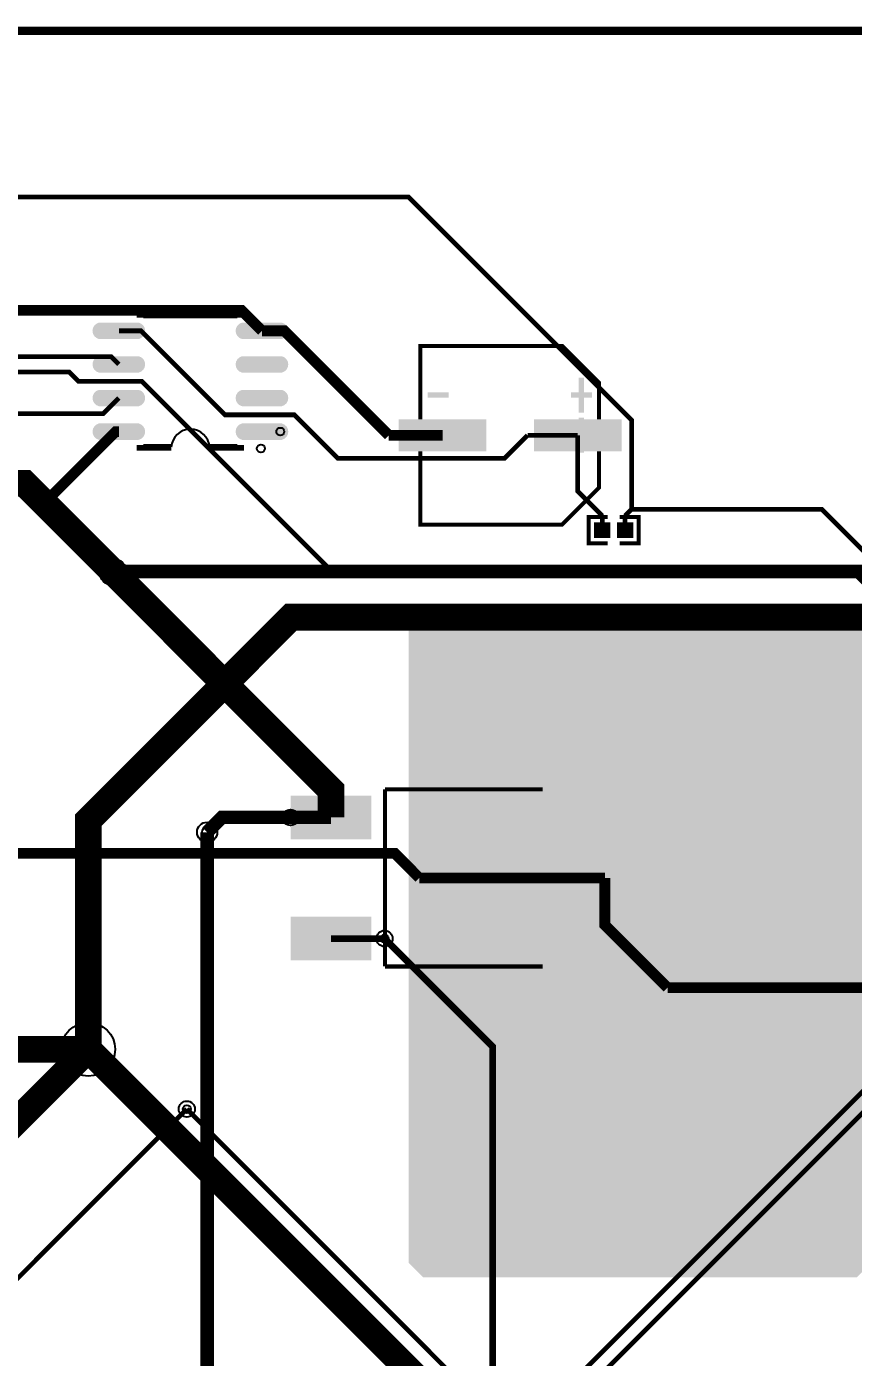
# Model space of a CAD drawing. Header units: millimetres. Extents: x 0 to 210, y -1 to 136.
# Drawn here: x 59.4 to 90.6, y 85.5 to 135.8 of the extents above; entities that cross this region are included whole.
import ezdxf

# ---------------------------------------------------------------- set-up
doc = ezdxf.new("R2010")
doc.units = ezdxf.units.MM
for name, color, linetype, true_color in [('BoardOutLine', 7, 'Continuous', 0xff00ff), ('BottomLayer', 7, 'Continuous', 0x0000ff), ('Document', 7, 'Continuous', 0xffffff), ('Hole', 7, 'Continuous', 0x222222), ('Multi-Layer', 7, 'Continuous', 0xc0c0c0), ('TopLayer', 7, 'Continuous', 0xff0000), ('TopPasteMaskLayer', 7, 'Continuous', 0x808080), ('TopSilkLayer', 7, 'Continuous', 0xffcc00), ('TopSolderMaskLayer', 7, 'Continuous', 0x800080)]:
    doc.layers.add(name, color=color, linetype=linetype, true_color=true_color)

msp = doc.modelspace()

# ---------------------------------------------------------------- hatches: boundary and pattern name
at = {"layer": 'Document'}
for points in [[(80.43731267462522, 119.64884429768858), (80.43731267462522, 120.9688341376683), (80.2393192786385, 120.9688341376683), (80.2393192786385, 119.64884429768858)], [(74.53030226060423, 120.2098298196596), (74.53030226060423, 120.40784861569728), (75.32230124460239, 120.40784861569728), (75.32230124460239, 120.2098298196596)], [(80.73431546863094, 120.2098298196596), (80.73431546863094, 120.40784861569728), (79.94231648463278, 120.40784861569728), (79.94231648463278, 120.2098298196596)]]:
    msp.add_hatch(color=256, dxfattribs=at).paths.add_polyline_path(points)
at = {"layer": 'TopLayer'}
for points in [[(62.16111252222504, 123.97180594361178, -0.7853981633974483), (62.16111252222504, 124.54020828041645), (63.54292608585183, 124.54020828041645, -0.7853981633974483), (63.54292608585183, 123.97180594361178)], [(67.57132334264656, 123.97180594361178, -0.7853981633974483), (67.57132334264656, 124.54020828041645), (68.95313690627381, 124.54020828041645, -0.7853981633974483), (68.95313690627381, 123.97180594361178)], [(62.16111252222504, 122.70180340360672, -0.7853981633974483), (62.16111252222504, 123.27020574041138), (63.54292608585183, 123.27020574041138, -0.7853981633974483), (63.54292608585183, 122.70180340360672)], [(67.57132334264656, 122.70180340360672, -0.7853981633974483), (67.57132334264656, 123.27020574041138), (68.95313690627381, 123.27020574041138, -0.7853981633974483), (68.95313690627381, 122.70180340360672)], [(62.16111252222504, 121.43180086360165, -0.7853981633974483), (62.16111252222504, 122.00020320040632), (63.54292608585183, 122.00020320040632, -0.7853981633974483), (63.54292608585183, 121.43180086360165)], [(67.57132334264656, 121.43180086360165, -0.7853981633974483), (67.57132334264656, 122.00020320040632), (68.95313690627381, 122.00020320040632, -0.7853981633974483), (68.95313690627381, 121.43180086360165)], [(62.16111252222504, 120.16179832359659, -0.7853981633974483), (62.16111252222504, 120.73020066040125), (63.54292608585183, 120.73020066040125, -0.7853981633974483), (63.54292608585183, 120.16179832359659)], [(67.57132334264656, 120.16179832359659, -0.7853981633974483), (67.57132334264656, 120.73020066040125), (68.95313690627381, 120.73020066040125, -0.7853981633974483), (68.95313690627381, 120.16179832359659)], [(76.72230124460248, 119.7338328676658), (73.46230632461265, 119.7338328676658), (73.46230632461265, 120.88384556769108), (76.72230124460248, 120.88384556769108)], [(81.83228346456667, 119.7338328676658), (78.57228854457685, 119.7338328676658), (78.57228854457685, 120.88384556769108), (81.83228346456667, 120.88384556769108)], [(81.40914401828786, 116.99743459486922), (81.40914401828786, 116.45742951485897), (80.84351028702054, 116.45742951485897), (80.84351028702054, 116.99743459486922)], [(81.70916941833866, 116.99743459486922), (81.70916941833866, 116.45742951485897), (82.27480314960599, 116.45742951485897), (82.27480314960599, 116.99743459486922)], [(73.81254762509502, 113.8938277876556), (73.81254762509502, 89.02717805435611), (74.34594869189732, 88.49377698755404), (90.75438150876289, 88.49377698755404), (90.98298196596397, 88.72237744475478), (90.98298196596397, 113.43662687325377), (90.47498094996195, 113.9446278892558)], [(72.3716281432562, 105.0704343408687), (69.3716281432562, 105.0704343408687), (69.3716281432562, 106.67043434086861), (72.3716281432562, 106.67043434086861)], [(80.81968503936992, 100.68036576073155), (74.6196850393701, 100.68036576073155), (74.6196850393701, 106.48036576073162), (80.81968503936992, 106.48036576073162)], [(72.37165354330682, 100.49029718059433), (69.37165354330705, 100.49029718059433), (69.37165354330705, 102.09029718059435), (72.37165354330682, 102.09029718059435)]]:
    msp.add_hatch(color=256, dxfattribs=at).paths.add_polyline_path(points)
at = {"layer": 'TopPasteMaskLayer'}
for points in [[(62.16111252222504, 123.97180594361178, -0.7853981633974483), (62.16111252222504, 124.54020828041645), (63.54292608585183, 124.54020828041645, -0.7853981633974483), (63.54292608585183, 123.97180594361178)], [(67.57132334264656, 123.97180594361178, -0.7853981633974483), (67.57132334264656, 124.54020828041645), (68.95313690627381, 124.54020828041645, -0.7853981633974483), (68.95313690627381, 123.97180594361178)], [(62.16111252222504, 122.70180340360672, -0.7853981633974483), (62.16111252222504, 123.27020574041138), (63.54292608585183, 123.27020574041138, -0.7853981633974483), (63.54292608585183, 122.70180340360672)], [(67.57132334264656, 122.70180340360672, -0.7853981633974483), (67.57132334264656, 123.27020574041138), (68.95313690627381, 123.27020574041138, -0.7853981633974483), (68.95313690627381, 122.70180340360672)], [(62.16111252222504, 121.43180086360165, -0.7853981633974483), (62.16111252222504, 122.00020320040632), (63.54292608585183, 122.00020320040632, -0.7853981633974483), (63.54292608585183, 121.43180086360165)], [(67.57132334264656, 121.43180086360165, -0.7853981633974483), (67.57132334264656, 122.00020320040632), (68.95313690627381, 122.00020320040632, -0.7853981633974483), (68.95313690627381, 121.43180086360165)], [(62.16111252222504, 120.16179832359659, -0.7853981633974483), (62.16111252222504, 120.73020066040125), (63.54292608585183, 120.73020066040125, -0.7853981633974483), (63.54292608585183, 120.16179832359659)], [(67.57132334264656, 120.16179832359659, -0.7853981633974483), (67.57132334264656, 120.73020066040125), (68.95313690627381, 120.73020066040125, -0.7853981633974483), (68.95313690627381, 120.16179832359659)], [(76.72230124460248, 119.7338328676658), (73.46230632461265, 119.7338328676658), (73.46230632461265, 120.88384556769108), (76.72230124460248, 120.88384556769108)], [(81.83228346456667, 119.7338328676658), (78.57228854457685, 119.7338328676658), (78.57228854457685, 120.88384556769108), (81.83228346456667, 120.88384556769108)], [(81.42415544831078, 116.95742951485909), (81.42415544831078, 116.49743459486922), (81.38415036830065, 116.45742951485897), (80.88351536703044, 116.45742951485897), (80.84351028702054, 116.49743459486922), (80.84351028702054, 116.95742951485909), (80.88351536703044, 116.99743459486922), (81.38415036830065, 116.99743459486922)], [(81.69415798831596, 116.95742951485909), (81.69415798831596, 116.49743459486922), (81.73416306832587, 116.45742951485897), (82.23479806959608, 116.45742951485897), (82.27480314960599, 116.49743459486922), (82.27480314960599, 116.95742951485909), (82.23479806959608, 116.99743459486922), (81.73416306832587, 116.99743459486922)], [(72.3716281432562, 105.0704343408687), (69.3716281432562, 105.0704343408687), (69.3716281432562, 106.67043434086861), (72.3716281432562, 106.67043434086861)], [(80.81968503936992, 100.68036576073155), (74.6196850393701, 100.68036576073155), (74.6196850393701, 106.48036576073162), (80.81968503936992, 106.48036576073162)], [(72.37165354330682, 100.49029718059433), (69.37165354330705, 100.49029718059433), (69.37165354330705, 102.09029718059435), (72.37165354330682, 102.09029718059435)]]:
    msp.add_hatch(color=256, dxfattribs=at).paths.add_polyline_path(points)
at = {"layer": 'TopSilkLayer'}
for points in [[(80.43731267462522, 121.16685293370585), (80.43731267462522, 122.48684277368557), (80.2393192786385, 122.48684277368557), (80.2393192786385, 121.16685293370585)], [(74.53030226060423, 121.72783845567687), (74.53030226060423, 121.9258318516637), (75.32230124460239, 121.9258318516637), (75.32230124460239, 121.72783845567687)], [(80.73431546863094, 121.72783845567687), (80.73431546863094, 121.9258318516637), (79.94231648463278, 121.9258318516637), (79.94231648463278, 121.72783845567687)]]:
    msp.add_hatch(color=256, dxfattribs=at).paths.add_polyline_path(points)
at = {"layer": 'TopSolderMaskLayer'}
for points in [[(62.09936377061081, 123.94640589281168, -0.7853981633974483), (62.09936377061081, 124.56560833121655), (63.60467483746629, 124.56560833121655, -0.7853981633974483), (63.60467483746629, 123.94640589281168)], [(67.50957459103188, 123.94640589281168, -0.7853981633974483), (67.50957459103188, 124.56560833121655), (69.01488565788827, 124.56560833121655, -0.7853981633974483), (69.01488565788827, 123.94640589281168)], [(62.09936377061081, 122.67640335280662, -0.7853981633974483), (62.09936377061081, 123.29560579121149), (63.60467483746629, 123.29560579121149, -0.7853981633974483), (63.60467483746629, 122.67640335280662)], [(67.50957459103188, 122.67640335280662, -0.7853981633974483), (67.50957459103188, 123.29560579121149), (69.01488565788827, 123.29560579121149, -0.7853981633974483), (69.01488565788827, 122.67640335280662)], [(62.09936377061081, 121.40640081280155, -0.7853981633974483), (62.09936377061081, 122.02560325120642), (63.60467483746629, 122.02560325120642, -0.7853981633974483), (63.60467483746629, 121.40640081280155)], [(67.50957459103188, 121.40640081280155, -0.7853981633974483), (67.50957459103188, 122.02560325120642), (69.01488565788827, 122.02560325120642, -0.7853981633974483), (69.01488565788827, 121.40640081280155)], [(62.09936377061081, 120.13639827279648, -0.7853981633974483), (62.09936377061081, 120.75560071120135), (63.60467483746629, 120.75560071120135, -0.7853981633974483), (63.60467483746629, 120.13639827279648)], [(67.50957459103188, 120.13639827279648, -0.7853981633974483), (67.50957459103188, 120.75560071120135), (69.01488565788827, 120.75560071120135, -0.7853981633974483), (69.01488565788827, 120.13639827279648)], [(76.74770129540275, 119.70843281686564), (73.43690627381238, 119.70843281686564), (73.43690627381238, 120.90924561849124), (76.74770129540275, 120.90924561849124)], [(81.85768351536694, 119.70843281686564), (78.5468884937768, 119.70843281686564), (78.5468884937768, 120.90924561849124), (81.85768351536694, 120.90924561849124)], [(81.43454178798788, 117.02283464566926), (81.43454178798788, 116.43202946405893), (80.81811023622026, 116.43202946405893), (80.81811023622026, 117.02283464566926)], [(81.68377164863887, 117.02283464566926), (81.68377164863887, 116.43202946405893), (82.30020320040626, 116.43202946405893), (82.30020320040626, 117.02283464566926)], [(72.39702905427293, 105.04503429006866), (69.34622895267285, 105.04503429006866), (69.34622895267285, 106.69583439166877), (72.39702905427293, 106.69583439166877)], [(80.84508509017019, 100.6549657099315), (74.59428498856983, 100.6549657099315), (74.59428498856983, 106.50576581153166), (80.84508509017019, 106.50576581153166)], [(72.39705488443224, 100.46489712979428), (69.34625478283215, 100.46489712979428), (69.34625478283215, 102.11569723139439), (72.39705488443224, 102.11569723139439)]]:
    msp.add_hatch(color=256, dxfattribs=at).paths.add_polyline_path(points)

# ---------------------------------------------------------------- linework, layer by layer
at = {"layer": 'BoardOutLine', "const_width": 0.25400050800101603}
msp.add_lwpolyline([(-0.08600457200918754, 135.62519685039376), (209.9139954279908, 135.62519685039376), (209.9139954279908, -0.3748031496063504), (-0.08600457200918754, -0.3748031496063504), (-0.08600457200918754, 135.62519685039376)], close=True, dxfattribs=at)
at = {"layer": 'BottomLayer'}
for points, const_width in [([(62.68691897383792, 115.16278892557784), (139.6135128270255, 115.16278892557784), (144.95768351536685, 109.81861823723648), (144.95768351536685, 40.00403860807717), (142.13827787655578, 37.18463296926598), (140.7666751333502, 37.18463296926598)], 0.5080010160020321), ([(62.686944373888764, 115.16291592583184), (62.661036322072505, 115.16291592583184), (62.636652273304435, 115.13853187706377)], 0.40640081280162565), ([(62.686944373888764, 115.16291592583184), (139.61353822707633, 115.16291592583184), (144.9577089154177, 109.81874523749048), (144.9577089154177, 105.61579883159766)], 0.40640081280162565), ([(61.6968249936499, 97.1043688087376), (61.6968249936499, 105.76591313182632), (68.14833629667237, 112.2174244348488), (69.36753873507723, 113.43662687325377), (133.045466090932, 113.43662687325377)], 1.0160020320040641), ([(61.69685039370074, 97.1044958089916), (61.69685039370074, 105.76591313182632), (69.36766573533146, 113.43672847345692), (104.78498856997703, 113.43672847345692)], 0.25400050800101603), ([(81.62217424434834, 34.661010922021774), (81.62217424434834, 47.418948437896915), (81.05803911607813, 47.983083566167124), (81.05803911607813, 84.78851917703832), (95.50812801625602, 99.23860807721621), (95.50812801625602, 111.42656845313695), (94.52819405638797, 112.40650241300477)], 0.17780035560071122), ([(72.89824739649475, 69.951714503429), (66.19253238506462, 76.65742951485902), (66.19253238506462, 105.30861061722123)], 0.5080010160020321), ([(72.89827279654537, 69.951587503175), (66.19240538481063, 76.65745491490986), (66.19240538481063, 105.30871221742439)], 0.40640081280162565), ([(66.19265938531862, 105.30871221742439), (66.19240538481063, 105.30871221742439)], 0.40640081280162565), ([(76.98768097536185, 59.8172212344424), (76.98768097536185, 97.19974599949205), (72.8970027940054, 101.29042418084839)], 0.25400050800101603), ([(78.35852171704323, 62.83347726695456), (78.35852171704323, 82.90002540005082), (94.87846075692141, 99.41996443992889)], 0.17780035560071122), ([(61.696723393446746, 97.10439420878834), (56.59131318262621, 91.99898399796791), (34.08686817373632, 91.99898399796791), (25.933299466598783, 83.8454152908306), (25.933299466598783, 79.70533401066803)], 1.0160020320040641), ([(61.69685039370074, 97.1044958089916), (56.591440182880206, 91.99908559817118), (44.38341376682729, 91.99908559817118)], 0.25400050800101603), ([(49.02603505207003, 83.10601981203968), (53.683388366776626, 83.10601981203968), (65.42354584709142, 94.84617729235458)], 0.17780035560071122)]:
    msp.add_lwpolyline(points, dxfattribs=dict(at, const_width=const_width))
at = {"layer": 'Document'}
for centre, radius in [((68.95717551435087, 120.44599949199892), 0.15011430022860048), ((69.34274828549633, 105.86637033274064), 0.29997459994919995)]:
    msp.add_circle(centre, radius, dxfattribs=at)
at = {"layer": 'Hole'}
for centre, radius in [((62.63662687325359, 115.13840487680977), 0.25400050800101603), ((66.19263398526778, 105.30858521717039), 0.19050038100076203), ((72.89697739395478, 101.2902971805944), 0.15240030480060962), ((61.6968249936499, 97.1043688087376), 0.5080010160020321), ((65.42352044704057, 94.84605029210059), 0.15240030480060962)]:
    msp.add_circle(centre, radius, dxfattribs=at)
at = {"layer": 'Multi-Layer'}
for centre, radius in [((62.63662687325359, 115.13840487680977), 0.5080010160020321), ((66.19263398526778, 105.30858521717039), 0.38100076200152405), ((72.89697739395478, 101.2902971805944), 0.30480060960121924), ((61.6968249936499, 97.1043688087376), 1.0160020320040641), ((65.42352044704057, 94.84605029210059), 0.30480060960121924)]:
    msp.add_circle(centre, radius, dxfattribs=at)
at = {"layer": 'TopLayer'}
for points, const_width in [([(19.900304800609547, 130.78394716789433), (20.3829057658113, 131.2665481330962), (29.231013462026795, 131.2665481330962), (31.61684023368025, 128.88072136144274), (41.63284226568453, 128.88072136144274), (42.07048514097028, 129.31836423672848), (73.80124460248908, 129.31836423672848), (82.23888747777482, 120.88072136144274), (82.23888747777482, 117.51140462280921)], 0.17780035560071122), ([(52.666116332232605, 124.79156718313436), (52.90182880365751, 125.02727965455927), (67.49110998222, 125.02727965455927), (68.26225552451092, 124.25613411226823)], 0.40640081280162565), ([(62.852044704089394, 124.25613411226823), (63.68923037846071, 124.25613411226823), (66.86423672847332, 121.0811277622555), (69.4900939801878, 121.0811277622555), (71.12992125984238, 119.44130048260104), (77.43776987553974, 119.44130048260104), (78.3054356108712, 120.30896621793238)], 0.17780035560071122), ([(73.05575311150596, 120.30896621793238), (69.10858521717023, 124.25613411226823), (68.26225552451092, 124.25613411226823)], 0.40640081280162565), ([(62.852044704089394, 122.98613157226316), (62.56324612649223, 123.27493014986032), (55.444119888239584, 123.27493014986032)], 0.17780035560071122), ([(53.999110998221795, 122.701651003302), (60.96863093726188, 122.701651003302), (61.31915163830331, 122.35113030226057), (63.721488442976806, 122.35113030226057), (70.92621285242558, 115.1464058928118), (90.59220218440419, 115.1464058928118), (107.09309118618216, 98.64551689103382)], 0.17780035560071122), ([(62.852044704089394, 121.71612903225798), (62.259715519430756, 121.12379984759968), (37.17919735839473, 121.12379984759968)], 0.17780035560071122), ([(62.852044704089394, 120.44612649225292), (62.73291846583675, 120.44612649225292), (60.03086106172191, 117.74406908813819)], 0.40640081280162565), ([(75.09232918465818, 120.30896621793238), (73.05575311150596, 120.30896621793238)], 0.40640081280162565), ([(80.2023114046226, 120.30896621793238), (78.3054356108712, 120.30896621793238)], 0.17780035560071122), ([(81.12636525273047, 117.26451612903224), (80.2023114046226, 118.18856997713999), (80.2023114046226, 120.30896621793238)], 0.17780035560071122), ([(32.893040386080656, 110.48082296164591), (34.34089408178784, 111.9286004572009), (34.34089408178784, 117.75461010922015), (35.0774701549401, 118.49126238252472), (59.28366776733537, 118.49126238252472), (70.87106934213853, 106.90386080772157), (70.87106934213853, 105.87145034290074)], 1.0160020320040641), ([(32.892938785877504, 110.48092456184918), (34.340995681991444, 111.9287274574549), (34.340995681991444, 117.75473710947415), (35.0775971551941, 118.49133858267714), (59.283591567183066, 118.49133858267714), (60.03086106172191, 117.74406908813819)], 0.40640081280162565), ([(60.03086106172191, 117.74406908813819), (62.636652273304435, 115.13853187706377)], 0.40640081280162565), ([(81.12636525273047, 116.72755905511815), (81.12636525273047, 117.26451612903224)], 0.17780035560071122), ([(82.23888747777482, 117.51140462280921), (81.99199898399797, 117.26451612903224)], 0.17780035560071122), ([(81.99199898399797, 116.72755905511815), (81.99199898399797, 117.26451612903224)], 0.17780035560071122), ([(82.23888747777482, 117.51140462280921), (89.42329184658365, 117.51140462280921), (94.52819405638797, 112.40650241300477)], 0.17780035560071122), ([(62.636652273304435, 115.13853187706377), (70.87109474218937, 106.90383540767084), (70.87109474218937, 105.87157734315463)], 0.40640081280162565), ([(66.19253238506462, 105.30861061722123), (66.75539751079509, 105.87147574295147), (70.87109474218937, 105.87147574295147)], 0.5080010160020321), ([(66.19265938531862, 105.30871221742439), (66.75552451104909, 105.87157734315463), (70.87109474218937, 105.87157734315463)], 0.40640081280162565), ([(70.87160274320536, 105.87056134112265), (70.87109474218937, 105.87106934213864), (70.87109474218937, 105.87157734315463)], 0.40640081280162565), ([(66.19240538481063, 105.30871221742439), (66.19265938531862, 105.30871221742439)], 0.40640081280162565), ([(51.08978917957825, 104.51115062230122), (73.2823215646431, 104.51115062230122), (74.21297942595879, 103.58049276098541)], 0.40640081280162565), ([(77.71971043942062, 103.58049276098541), (74.21297942595879, 103.58049276098541)], 0.40640081280162565), ([(77.71971043942062, 103.58049276098541), (81.22644145288291, 103.58049276098541)], 0.40640081280162565), ([(81.22644145288291, 103.58049276098541), (81.22644145288291, 101.7991871983744), (83.59525019050034, 99.43037846075686)], 0.40640081280162565), ([(70.87160274320536, 101.29042418084839), (72.70218440436861, 101.29042418084839)], 0.25400050800101603), ([(72.70218440436861, 101.29042418084839), (72.8970027940054, 101.29042418084839)], 0.25400050800101603), ([(94.11188722377437, 99.43037846075686), (83.59525019050034, 99.43037846075686)], 0.40640081280162565), ([(56.13335026670029, 97.10439420878834), (61.696723393446746, 97.10439420878834), (75.43825247650489, 83.3628651257302), (75.43825247650489, 69.951714503429)], 1.0160020320040641), ([(56.133477266954515, 97.1044958089916), (61.69685039370074, 97.1044958089916)], 0.25400050800101603), ([(61.69685039370074, 97.1044958089916), (75.4382778765555, 83.36281432562862), (75.4382778765555, 74.46746253492506)], 0.25400050800101603), ([(65.42354584709142, 94.84617729235458), (84.86372872745733, 75.40599441198879), (90.79921259842513, 75.40599441198879), (90.79921259842513, 75.40574041148079)], 0.17780035560071122)]:
    msp.add_lwpolyline(points, dxfattribs=dict(at, const_width=const_width))
at = {"layer": 'TopSilkLayer', "const_width": 0.25400050800101603}
msp.add_lwpolyline([(134.29626619253213, 64.20121920243832), (28.09639319278631, 64.20121920243832), (28.09639319278631, 135.5662433324867), (134.29626619253213, 135.5662433324867), (134.29626619253213, 64.20121920243832)], close=True, dxfattribs=at)
at = {"layer": 'TopSilkLayer'}
for points, const_width in [([(64.05712471424931, 124.85100330200657), (63.65212090424188, 124.85100330200657), (63.65212090424188, 124.7595885191771)], 0.25400050800101603), ([(64.05712471424931, 124.85100330200657), (67.05712471424931, 124.85100330200657)], 0.25400050800101603), ([(67.05712471424931, 124.85100330200657), (67.46212852425697, 124.85100330200657), (67.46212852425697, 124.7595885191771)], 0.25400050800101603), ([(74.256134112268, 120.91625603251202), (74.256134112268, 123.68501397002797), (79.6123444246889, 123.68501397002797), (81.00848361696717, 122.28887477774947), (81.00848361696717, 120.91625603251202)], 0.15240030480060962), ([(64.05712471424931, 119.85100330200657), (63.65212090424188, 119.85100330200657), (63.65212090424188, 119.94241808483616)], 0.25400050800101603), ([(64.05712471424931, 119.85100330200657), (64.83083566167124, 119.85100330200657)], 0.25400050800101603), ([(67.05712471424931, 119.85100330200657), (66.28369316738622, 119.85100330200657)], 0.25400050800101603), ([(67.05712471424931, 119.85100330200657), (67.46212852425697, 119.85100330200657), (67.46212852425697, 119.94241808483616)], 0.25400050800101603), ([(74.256134112268, 119.70142240284474), (74.256134112268, 116.93266446532891), (79.6123444246889, 116.93266446532891), (81.00848361696717, 118.3288036576073), (81.00848361696717, 119.70142240284474)], 0.15240030480060962), ([(81.3329438658875, 117.22603505207007), (80.61490982981945, 117.22603505207007), (80.61490982981945, 116.22882905765812), (81.3329438658875, 116.22882905765812)], 0.15240030480060962), ([(81.78536957073902, 117.22603505207007), (82.50340360680707, 117.22603505207007), (82.50340360680707, 116.22882905765812), (81.78536957073902, 116.22882905765812)], 0.15240030480060962), ([(78.88044196088367, 106.92656845313695), (72.91300482600946, 106.92656845313695)], 0.15240030480060962), ([(72.91300482600946, 106.92656845313695), (72.91300482600946, 100.23416306832621)], 0.15240030480060962), ([(78.88044196088367, 100.23416306832621), (72.91300482600946, 100.23416306832621)], 0.15240030480060962)]:
    msp.add_lwpolyline(points, dxfattribs=dict(at, const_width=const_width))
msp.add_circle((68.22413004826012, 119.81099822199633), 0.15011430022860048, dxfattribs=at)
msp.add_arc((65.55712184700928, 119.8112019740347), 0.7276606553213106, 3.1355093184520415, 176.47783904496748, dxfattribs=at)

doc.saveas('drawing.dxf')
